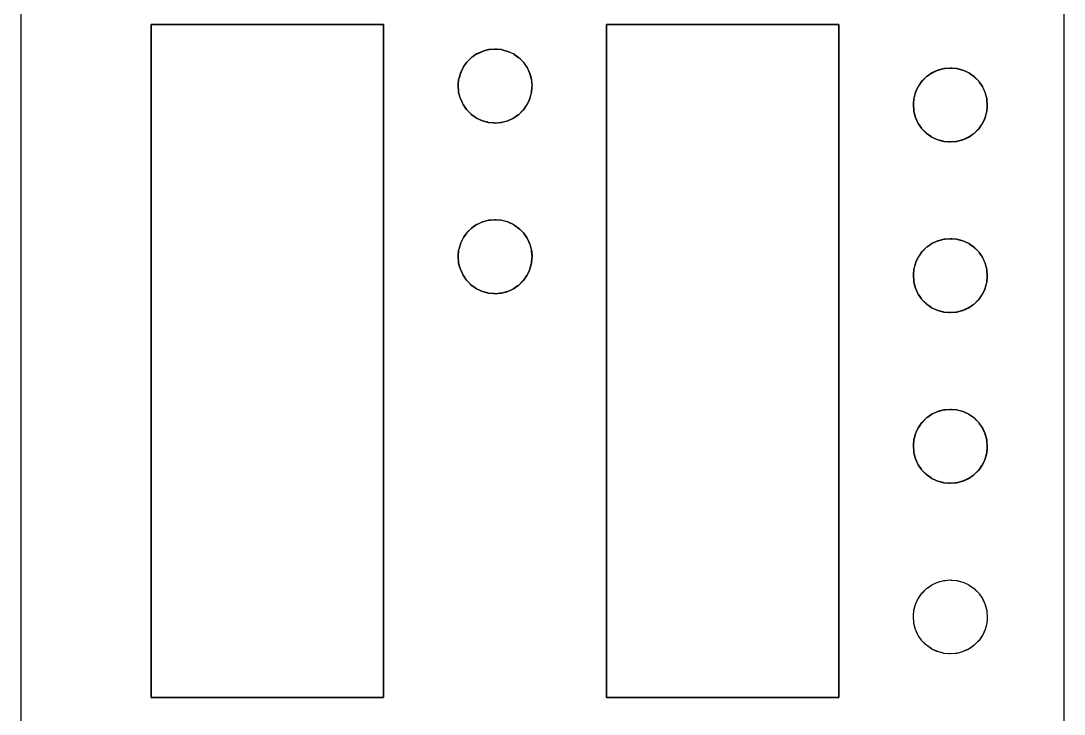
# Model space of a CAD drawing. Extents: x -135 to -25, y 25 to 375.
# Drawn here: x -135 to -25, y 264.7 to 337.9 of the extents above; entities that cross this region are included whole.
import ezdxf

# ---------------------------------------------------------------- set-up
doc = ezdxf.new("R2010")
doc.units = 0
doc.header["$MEASUREMENT"] = 0
doc.layers.add('Sketch33', color=7, linetype='Continuous')

msp = doc.modelspace()

# ---------------------------------------------------------------- linework, layer by layer
at = {"layer": 'Sketch33'}
for p, q in [((-135, 375, 0.5), (-135, 112.5, 0.5)), ((-25, 287.5, 0.5), (-25, 375, 0.5)), ((-112.89, 337.5, 0.5), (-121.25, 337.5, 0.5)), ((-121.25, 337.5, 0.5), (-121.25, 290.72, 0.5)), ((-121.25, 319.75, 0.5), (-121.25, 337.5, 0.5)), ((-121.25, 337.5, 0.5), (-102.88, 337.5, 0.5)), ((-96.75, 337.5, 0.5), (-112.89, 337.5, 0.5)), ((-102.88, 337.5, 0.5), (-96.75, 337.5, 0.5)), ((-96.75, 313.28, 0.5), (-96.75, 337.5, 0.5)), ((-96.75, 337.5, 0.5), (-96.75, 284.25, 0.5)), ((-64.89, 337.5, 0.5), (-73.25, 337.5, 0.5)), ((-73.25, 337.5, 0.5), (-73.25, 290.72, 0.5)), ((-73.25, 319.75, 0.5), (-73.25, 337.5, 0.5)), ((-73.25, 337.5, 0.5), (-54.87, 337.5, 0.5)), ((-48.75, 337.5, 0.5), (-64.89, 337.5, 0.5)), ((-54.87, 337.5, 0.5), (-48.75, 337.5, 0.5)), ((-48.75, 313.28, 0.5), (-48.75, 337.5, 0.5)), ((-48.75, 337.5, 0.5), (-48.75, 284.25, 0.5)), ((-86.8, 334.45, 0.5), (-86.95, 334.38, 0.5)), ((-86.95, 334.38, 0.5), (-86.87, 334.41, 0.5)), ((-86.87, 334.41, 0.5), (-86.33, 334.66, 0.5)), ((-86.33, 334.66, 0.5), (-86.8, 334.45, 0.5)), ((-86.17, 334.71, 0.5), (-86.33, 334.66, 0.5)), ((-86.33, 334.66, 0.5), (-86.25, 334.69, 0.5)), ((-86.25, 334.69, 0.5), (-85.68, 334.84, 0.5)), ((-85.68, 334.84, 0.5), (-86.17, 334.71, 0.5)), ((-85.51, 334.86, 0.5), (-85.68, 334.84, 0.5)), ((-85.68, 334.84, 0.5), (-85.59, 334.85, 0.5)), ((-85.59, 334.85, 0.5), (-85, 334.9, 0.5)), ((-85, 334.9, 0.5), (-85.51, 334.86, 0.5)), ((-85, 334.9, 0.5), (-84.92, 334.89, 0.5)), ((-84.83, 334.89, 0.5), (-85, 334.9, 0.5)), ((-84.92, 334.89, 0.5), (-84.32, 334.84, 0.5)), ((-84.32, 334.84, 0.5), (-84.83, 334.89, 0.5)), ((-84.32, 334.84, 0.5), (-84.24, 334.82, 0.5)), ((-84.16, 334.8, 0.5), (-84.32, 334.84, 0.5)), ((-84.24, 334.82, 0.5), (-83.67, 334.66, 0.5)), ((-83.67, 334.66, 0.5), (-84.16, 334.8, 0.5)), ((-83.67, 334.66, 0.5), (-83.59, 334.63, 0.5)), ((-83.51, 334.59, 0.5), (-83.67, 334.66, 0.5)), ((-83.59, 334.63, 0.5), (-83.05, 334.38, 0.5)), ((-83.05, 334.38, 0.5), (-83.51, 334.59, 0.5)), ((-88.33, 333.02, 0.5), (-87.99, 333.51, 0.5)), ((-87.99, 333.51, 0.5), (-88.28, 333.09, 0.5)), ((-87.87, 333.63, 0.5), (-87.99, 333.51, 0.5)), ((-87.99, 333.51, 0.5), (-87.93, 333.57, 0.5)), ((-87.93, 333.57, 0.5), (-87.51, 333.99, 0.5)), ((-87.51, 333.99, 0.5), (-87.87, 333.63, 0.5)), ((-87.37, 334.09, 0.5), (-87.51, 333.99, 0.5)), ((-87.51, 333.99, 0.5), (-87.44, 334.04, 0.5)), ((-87.44, 334.04, 0.5), (-86.95, 334.38, 0.5)), ((-86.95, 334.38, 0.5), (-87.37, 334.09, 0.5)), ((-83.05, 334.38, 0.5), (-82.98, 334.33, 0.5)), ((-82.91, 334.28, 0.5), (-83.05, 334.38, 0.5)), ((-82.98, 334.33, 0.5), (-82.49, 333.99, 0.5)), ((-82.49, 333.99, 0.5), (-82.91, 334.28, 0.5)), ((-82.49, 333.99, 0.5), (-82.43, 333.93, 0.5)), ((-82.37, 333.87, 0.5), (-82.49, 333.99, 0.5)), ((-82.43, 333.93, 0.5), (-82.01, 333.51, 0.5)), ((-82.01, 333.51, 0.5), (-82.37, 333.87, 0.5)), ((-82.01, 333.51, 0.5), (-81.96, 333.44, 0.5)), ((-81.91, 333.37, 0.5), (-82.01, 333.51, 0.5)), ((-81.96, 333.44, 0.5), (-81.62, 332.95, 0.5)), ((-81.62, 332.95, 0.5), (-81.91, 333.37, 0.5)), ((-88.82, 331.76, 0.5), (-88.66, 332.33, 0.5)), ((-88.66, 332.33, 0.5), (-88.8, 331.84, 0.5)), ((-88.59, 332.49, 0.5), (-88.66, 332.33, 0.5)), ((-88.66, 332.33, 0.5), (-88.63, 332.41, 0.5)), ((-88.63, 332.41, 0.5), (-88.38, 332.95, 0.5)), ((-88.38, 332.95, 0.5), (-88.59, 332.49, 0.5)), ((-88.28, 333.09, 0.5), (-88.38, 332.95, 0.5)), ((-88.38, 332.95, 0.5), (-88.33, 333.02, 0.5)), ((-81.62, 332.95, 0.5), (-81.59, 332.87, 0.5)), ((-81.55, 332.8, 0.5), (-81.62, 332.95, 0.5)), ((-81.59, 332.87, 0.5), (-81.34, 332.33, 0.5)), ((-81.34, 332.33, 0.5), (-81.55, 332.8, 0.5)), ((-81.34, 332.33, 0.5), (-81.31, 332.25, 0.5)), ((-81.29, 332.17, 0.5), (-81.34, 332.33, 0.5)), ((-81.31, 332.25, 0.5), (-81.16, 331.68, 0.5)), ((-39.44, 332.04, 0.5), (-38.95, 332.38, 0.5)), ((-38.95, 332.38, 0.5), (-39.37, 332.09, 0.5)), ((-38.8, 332.45, 0.5), (-38.95, 332.38, 0.5)), ((-38.95, 332.38, 0.5), (-38.87, 332.41, 0.5)), ((-38.87, 332.41, 0.5), (-38.33, 332.66, 0.5)), ((-38.33, 332.66, 0.5), (-38.8, 332.45, 0.5)), ((-38.17, 332.71, 0.5), (-38.33, 332.66, 0.5)), ((-38.33, 332.66, 0.5), (-38.25, 332.69, 0.5)), ((-38.25, 332.69, 0.5), (-37.68, 332.84, 0.5)), ((-37.68, 332.84, 0.5), (-38.17, 332.71, 0.5)), ((-37.51, 332.86, 0.5), (-37.68, 332.84, 0.5)), ((-37.68, 332.84, 0.5), (-37.59, 332.85, 0.5)), ((-37.59, 332.85, 0.5), (-37, 332.9, 0.5)), ((-37, 332.9, 0.5), (-37.51, 332.86, 0.5)), ((-37, 332.9, 0.5), (-36.92, 332.89, 0.5)), ((-36.83, 332.89, 0.5), (-37, 332.9, 0.5)), ((-36.92, 332.89, 0.5), (-36.32, 332.84, 0.5)), ((-36.32, 332.84, 0.5), (-36.83, 332.89, 0.5)), ((-36.32, 332.84, 0.5), (-36.24, 332.82, 0.5)), ((-36.16, 332.8, 0.5), (-36.32, 332.84, 0.5)), ((-36.24, 332.82, 0.5), (-35.67, 332.66, 0.5)), ((-35.67, 332.66, 0.5), (-36.16, 332.8, 0.5)), ((-35.67, 332.66, 0.5), (-35.59, 332.63, 0.5)), ((-35.51, 332.59, 0.5), (-35.67, 332.66, 0.5)), ((-35.59, 332.63, 0.5), (-35.05, 332.38, 0.5)), ((-35.05, 332.38, 0.5), (-35.51, 332.59, 0.5)), ((-35.05, 332.38, 0.5), (-34.98, 332.33, 0.5)), ((-34.91, 332.28, 0.5), (-35.05, 332.38, 0.5)), ((-34.98, 332.33, 0.5), (-34.49, 331.99, 0.5)), ((-34.49, 331.99, 0.5), (-34.91, 332.28, 0.5)), ((-88.89, 331.17, 0.5), (-88.9, 331, 0.5)), ((-88.89, 331.08, 0.5), (-88.84, 331.68, 0.5)), ((-88.84, 331.68, 0.5), (-88.89, 331.17, 0.5)), ((-88.8, 331.84, 0.5), (-88.84, 331.68, 0.5)), ((-88.84, 331.68, 0.5), (-88.82, 331.76, 0.5)), ((-81.16, 331.68, 0.5), (-81.29, 332.17, 0.5)), ((-81.16, 331.68, 0.5), (-81.15, 331.59, 0.5)), ((-81.14, 331.51, 0.5), (-81.16, 331.68, 0.5)), ((-81.15, 331.59, 0.5), (-81.1, 331, 0.5)), ((-81.1, 331, 0.5), (-81.14, 331.51, 0.5)), ((-40.33, 331.02, 0.5), (-39.99, 331.51, 0.5)), ((-39.99, 331.51, 0.5), (-40.28, 331.09, 0.5)), ((-39.87, 331.63, 0.5), (-39.99, 331.51, 0.5)), ((-39.99, 331.51, 0.5), (-39.93, 331.57, 0.5)), ((-39.93, 331.57, 0.5), (-39.51, 331.99, 0.5)), ((-39.51, 331.99, 0.5), (-39.87, 331.63, 0.5)), ((-39.37, 332.09, 0.5), (-39.51, 331.99, 0.5)), ((-39.51, 331.99, 0.5), (-39.44, 332.04, 0.5)), ((-34.49, 331.99, 0.5), (-34.43, 331.93, 0.5)), ((-34.37, 331.87, 0.5), (-34.49, 331.99, 0.5)), ((-34.43, 331.93, 0.5), (-34.01, 331.51, 0.5)), ((-34.01, 331.51, 0.5), (-34.37, 331.87, 0.5)), ((-34.01, 331.51, 0.5), (-33.96, 331.44, 0.5)), ((-33.91, 331.37, 0.5), (-34.01, 331.51, 0.5)), ((-33.96, 331.44, 0.5), (-33.62, 330.95, 0.5)), ((-33.62, 330.95, 0.5), (-33.91, 331.37, 0.5)), ((-88.9, 331, 0.5), (-88.89, 331.08, 0.5)), ((-88.85, 330.41, 0.5), (-88.9, 331, 0.5)), ((-88.9, 331, 0.5), (-88.86, 330.49, 0.5)), ((-88.86, 330.49, 0.5), (-88.84, 330.32, 0.5)), ((-88.84, 330.32, 0.5), (-88.85, 330.41, 0.5)), ((-88.69, 329.75, 0.5), (-88.84, 330.32, 0.5)), ((-88.84, 330.32, 0.5), (-88.71, 329.83, 0.5)), ((-81.18, 330.24, 0.5), (-81.34, 329.67, 0.5)), ((-81.34, 329.67, 0.5), (-81.2, 330.16, 0.5)), ((-81.2, 330.16, 0.5), (-81.16, 330.32, 0.5)), ((-81.16, 330.32, 0.5), (-81.18, 330.24, 0.5)), ((-81.11, 330.92, 0.5), (-81.16, 330.32, 0.5)), ((-81.16, 330.32, 0.5), (-81.11, 330.83, 0.5)), ((-81.1, 331, 0.5), (-81.11, 330.92, 0.5)), ((-81.11, 330.83, 0.5), (-81.1, 331, 0.5)), ((-40.82, 329.76, 0.5), (-40.66, 330.33, 0.5)), ((-40.66, 330.33, 0.5), (-40.8, 329.84, 0.5)), ((-40.59, 330.49, 0.5), (-40.66, 330.33, 0.5)), ((-40.66, 330.33, 0.5), (-40.63, 330.41, 0.5)), ((-40.63, 330.41, 0.5), (-40.38, 330.95, 0.5)), ((-40.38, 330.95, 0.5), (-40.59, 330.49, 0.5)), ((-40.28, 331.09, 0.5), (-40.38, 330.95, 0.5)), ((-40.38, 330.95, 0.5), (-40.33, 331.02, 0.5)), ((-33.62, 330.95, 0.5), (-33.59, 330.87, 0.5)), ((-33.55, 330.8, 0.5), (-33.62, 330.95, 0.5)), ((-33.59, 330.87, 0.5), (-33.34, 330.33, 0.5)), ((-33.34, 330.33, 0.5), (-33.55, 330.8, 0.5)), ((-33.34, 330.33, 0.5), (-33.31, 330.25, 0.5)), ((-33.29, 330.17, 0.5), (-33.34, 330.33, 0.5)), ((-33.31, 330.25, 0.5), (-33.16, 329.68, 0.5)), ((-33.16, 329.68, 0.5), (-33.29, 330.17, 0.5)), ((-88.71, 329.83, 0.5), (-88.66, 329.67, 0.5)), ((-88.66, 329.67, 0.5), (-88.69, 329.75, 0.5)), ((-88.41, 329.13, 0.5), (-88.66, 329.67, 0.5)), ((-88.66, 329.67, 0.5), (-88.45, 329.2, 0.5)), ((-88.45, 329.2, 0.5), (-88.38, 329.05, 0.5)), ((-88.38, 329.05, 0.5), (-88.41, 329.13, 0.5)), ((-88.04, 328.56, 0.5), (-88.38, 329.05, 0.5)), ((-88.38, 329.05, 0.5), (-88.09, 328.63, 0.5)), ((-81.67, 328.98, 0.5), (-82.01, 328.49, 0.5)), ((-82.01, 328.49, 0.5), (-81.72, 328.91, 0.5)), ((-81.72, 328.91, 0.5), (-81.62, 329.05, 0.5)), ((-81.62, 329.05, 0.5), (-81.67, 328.98, 0.5)), ((-81.37, 329.59, 0.5), (-81.62, 329.05, 0.5)), ((-81.62, 329.05, 0.5), (-81.41, 329.51, 0.5)), ((-81.41, 329.51, 0.5), (-81.34, 329.67, 0.5)), ((-81.34, 329.67, 0.5), (-81.37, 329.59, 0.5)), ((-40.89, 329.17, 0.5), (-40.9, 329, 0.5)), ((-40.9, 329, 0.5), (-40.89, 329.08, 0.5)), ((-40.85, 328.41, 0.5), (-40.9, 329, 0.5)), ((-40.9, 329, 0.5), (-40.86, 328.49, 0.5)), ((-40.89, 329.08, 0.5), (-40.84, 329.68, 0.5)), ((-40.84, 329.68, 0.5), (-40.89, 329.17, 0.5)), ((-40.8, 329.84, 0.5), (-40.84, 329.68, 0.5)), ((-40.84, 329.68, 0.5), (-40.82, 329.76, 0.5)), ((-33.16, 329.68, 0.5), (-33.15, 329.59, 0.5)), ((-33.14, 329.51, 0.5), (-33.16, 329.68, 0.5)), ((-33.11, 328.92, 0.5), (-33.16, 328.32, 0.5)), ((-33.15, 329.59, 0.5), (-33.1, 329, 0.5)), ((-33.1, 329, 0.5), (-33.14, 329.51, 0.5)), ((-33.1, 329, 0.5), (-33.11, 328.92, 0.5)), ((-33.11, 328.83, 0.5), (-33.1, 329, 0.5)), ((-88.09, 328.63, 0.5), (-87.99, 328.49, 0.5)), ((-87.99, 328.49, 0.5), (-88.04, 328.56, 0.5)), ((-87.57, 328.07, 0.5), (-87.99, 328.49, 0.5)), ((-87.99, 328.49, 0.5), (-87.63, 328.13, 0.5)), ((-87.63, 328.13, 0.5), (-87.51, 328.01, 0.5)), ((-87.51, 328.01, 0.5), (-87.57, 328.07, 0.5)), ((-87.02, 327.67, 0.5), (-87.51, 328.01, 0.5)), ((-87.51, 328.01, 0.5), (-87.09, 327.72, 0.5)), ((-82.56, 327.96, 0.5), (-83.05, 327.62, 0.5)), ((-83.05, 327.62, 0.5), (-82.63, 327.91, 0.5)), ((-82.63, 327.91, 0.5), (-82.49, 328.01, 0.5)), ((-82.49, 328.01, 0.5), (-82.56, 327.96, 0.5)), ((-82.07, 328.43, 0.5), (-82.49, 328.01, 0.5)), ((-82.49, 328.01, 0.5), (-82.13, 328.37, 0.5)), ((-82.13, 328.37, 0.5), (-82.01, 328.49, 0.5)), ((-82.01, 328.49, 0.5), (-82.07, 328.43, 0.5)), ((-40.86, 328.49, 0.5), (-40.84, 328.32, 0.5)), ((-40.84, 328.32, 0.5), (-40.85, 328.41, 0.5)), ((-40.69, 327.75, 0.5), (-40.84, 328.32, 0.5)), ((-40.84, 328.32, 0.5), (-40.71, 327.83, 0.5)), ((-40.71, 327.83, 0.5), (-40.66, 327.67, 0.5)), ((-33.18, 328.24, 0.5), (-33.34, 327.67, 0.5)), ((-33.34, 327.67, 0.5), (-33.2, 328.16, 0.5)), ((-33.2, 328.16, 0.5), (-33.16, 328.32, 0.5)), ((-33.16, 328.32, 0.5), (-33.18, 328.24, 0.5)), ((-33.16, 328.32, 0.5), (-33.11, 328.83, 0.5)), ((-87.09, 327.72, 0.5), (-86.95, 327.62, 0.5)), ((-86.95, 327.62, 0.5), (-87.02, 327.67, 0.5)), ((-86.41, 327.37, 0.5), (-86.95, 327.62, 0.5)), ((-86.95, 327.62, 0.5), (-86.49, 327.41, 0.5)), ((-86.49, 327.41, 0.5), (-86.33, 327.34, 0.5)), ((-86.33, 327.34, 0.5), (-86.41, 327.37, 0.5)), ((-85.76, 327.18, 0.5), (-86.33, 327.34, 0.5)), ((-86.33, 327.34, 0.5), (-85.84, 327.2, 0.5)), ((-85.84, 327.2, 0.5), (-85.68, 327.16, 0.5)), ((-85.68, 327.16, 0.5), (-85.76, 327.18, 0.5)), ((-85.08, 327.11, 0.5), (-85.68, 327.16, 0.5)), ((-85.68, 327.16, 0.5), (-85.17, 327.11, 0.5)), ((-85.17, 327.11, 0.5), (-85, 327.1, 0.5)), ((-85, 327.1, 0.5), (-85.08, 327.11, 0.5)), ((-84.41, 327.15, 0.5), (-85, 327.1, 0.5)), ((-85, 327.1, 0.5), (-84.49, 327.14, 0.5)), ((-84.49, 327.14, 0.5), (-84.32, 327.16, 0.5)), ((-84.32, 327.16, 0.5), (-84.41, 327.15, 0.5)), ((-83.75, 327.31, 0.5), (-84.32, 327.16, 0.5)), ((-84.32, 327.16, 0.5), (-83.83, 327.29, 0.5)), ((-83.83, 327.29, 0.5), (-83.67, 327.34, 0.5)), ((-83.67, 327.34, 0.5), (-83.75, 327.31, 0.5)), ((-83.13, 327.59, 0.5), (-83.67, 327.34, 0.5)), ((-83.67, 327.34, 0.5), (-83.2, 327.55, 0.5)), ((-83.2, 327.55, 0.5), (-83.05, 327.62, 0.5)), ((-83.05, 327.62, 0.5), (-83.13, 327.59, 0.5)), ((-40.66, 327.67, 0.5), (-40.69, 327.75, 0.5)), ((-40.41, 327.13, 0.5), (-40.66, 327.67, 0.5)), ((-40.66, 327.67, 0.5), (-40.45, 327.2, 0.5)), ((-40.45, 327.2, 0.5), (-40.38, 327.05, 0.5)), ((-40.38, 327.05, 0.5), (-40.41, 327.13, 0.5)), ((-40.04, 326.56, 0.5), (-40.38, 327.05, 0.5)), ((-40.38, 327.05, 0.5), (-40.09, 326.63, 0.5)), ((-33.67, 326.98, 0.5), (-34.01, 326.49, 0.5)), ((-34.01, 326.49, 0.5), (-33.72, 326.91, 0.5)), ((-33.72, 326.91, 0.5), (-33.62, 327.05, 0.5)), ((-33.62, 327.05, 0.5), (-33.67, 326.98, 0.5)), ((-33.37, 327.59, 0.5), (-33.62, 327.05, 0.5)), ((-33.62, 327.05, 0.5), (-33.41, 327.51, 0.5)), ((-33.41, 327.51, 0.5), (-33.34, 327.67, 0.5)), ((-33.34, 327.67, 0.5), (-33.37, 327.59, 0.5)), ((-40.09, 326.63, 0.5), (-39.99, 326.49, 0.5)), ((-39.99, 326.49, 0.5), (-40.04, 326.56, 0.5)), ((-39.57, 326.07, 0.5), (-39.99, 326.49, 0.5)), ((-39.99, 326.49, 0.5), (-39.63, 326.13, 0.5)), ((-39.63, 326.13, 0.5), (-39.51, 326.01, 0.5)), ((-39.51, 326.01, 0.5), (-39.57, 326.07, 0.5)), ((-39.02, 325.67, 0.5), (-39.51, 326.01, 0.5)), ((-39.51, 326.01, 0.5), (-39.09, 325.72, 0.5)), ((-39.09, 325.72, 0.5), (-38.95, 325.62, 0.5)), ((-38.95, 325.62, 0.5), (-39.02, 325.67, 0.5)), ((-38.41, 325.37, 0.5), (-38.95, 325.62, 0.5)), ((-38.95, 325.62, 0.5), (-38.49, 325.41, 0.5)), ((-35.2, 325.55, 0.5), (-35.05, 325.62, 0.5)), ((-35.05, 325.62, 0.5), (-35.13, 325.59, 0.5)), ((-34.56, 325.96, 0.5), (-35.05, 325.62, 0.5)), ((-35.05, 325.62, 0.5), (-34.63, 325.91, 0.5)), ((-34.63, 325.91, 0.5), (-34.49, 326.01, 0.5)), ((-34.49, 326.01, 0.5), (-34.56, 325.96, 0.5)), ((-34.07, 326.43, 0.5), (-34.49, 326.01, 0.5)), ((-34.49, 326.01, 0.5), (-34.13, 326.37, 0.5)), ((-34.13, 326.37, 0.5), (-34.01, 326.49, 0.5)), ((-34.01, 326.49, 0.5), (-34.07, 326.43, 0.5)), ((-38.49, 325.41, 0.5), (-38.33, 325.34, 0.5)), ((-38.33, 325.34, 0.5), (-38.41, 325.37, 0.5)), ((-37.76, 325.18, 0.5), (-38.33, 325.34, 0.5)), ((-38.33, 325.34, 0.5), (-37.84, 325.2, 0.5)), ((-37.84, 325.2, 0.5), (-37.68, 325.16, 0.5)), ((-37.68, 325.16, 0.5), (-37.76, 325.18, 0.5)), ((-37.08, 325.11, 0.5), (-37.68, 325.16, 0.5)), ((-37.68, 325.16, 0.5), (-37.17, 325.11, 0.5)), ((-37.17, 325.11, 0.5), (-37, 325.1, 0.5)), ((-37, 325.1, 0.5), (-37.08, 325.11, 0.5)), ((-36.41, 325.15, 0.5), (-37, 325.1, 0.5)), ((-37, 325.1, 0.5), (-36.49, 325.14, 0.5)), ((-36.49, 325.14, 0.5), (-36.32, 325.16, 0.5)), ((-36.32, 325.16, 0.5), (-36.41, 325.15, 0.5)), ((-35.75, 325.31, 0.5), (-36.32, 325.16, 0.5)), ((-36.32, 325.16, 0.5), (-35.83, 325.29, 0.5)), ((-35.83, 325.29, 0.5), (-35.67, 325.34, 0.5)), ((-35.67, 325.34, 0.5), (-35.75, 325.31, 0.5)), ((-35.13, 325.59, 0.5), (-35.67, 325.34, 0.5)), ((-35.67, 325.34, 0.5), (-35.2, 325.55, 0.5)), ((-121.25, 266.5, 0.5), (-121.25, 319.75, 0.5)), ((-73.25, 266.5, 0.5), (-73.25, 319.75, 0.5)), ((-85.68, 316.84, 0.5), (-86.25, 316.69, 0.5)), ((-86.17, 316.71, 0.5), (-85.68, 316.84, 0.5)), ((-85.68, 316.84, 0.5), (-85.51, 316.86, 0.5)), ((-85.59, 316.85, 0.5), (-85.68, 316.84, 0.5)), ((-85, 316.9, 0.5), (-85.59, 316.85, 0.5)), ((-85.51, 316.86, 0.5), (-85, 316.9, 0.5)), ((-84.92, 316.89, 0.5), (-85, 316.9, 0.5)), ((-85, 316.9, 0.5), (-84.83, 316.89, 0.5)), ((-84.32, 316.84, 0.5), (-84.92, 316.89, 0.5)), ((-84.83, 316.89, 0.5), (-84.32, 316.84, 0.5)), ((-84.24, 316.82, 0.5), (-84.32, 316.84, 0.5)), ((-84.32, 316.84, 0.5), (-84.16, 316.8, 0.5)), ((-83.67, 316.66, 0.5), (-84.24, 316.82, 0.5)), ((-87.51, 315.99, 0.5), (-87.93, 315.57, 0.5)), ((-87.87, 315.63, 0.5), (-87.51, 315.99, 0.5)), ((-87.51, 315.99, 0.5), (-87.37, 316.09, 0.5)), ((-87.44, 316.04, 0.5), (-87.51, 315.99, 0.5)), ((-86.95, 316.38, 0.5), (-87.44, 316.04, 0.5)), ((-87.37, 316.09, 0.5), (-86.95, 316.38, 0.5)), ((-86.95, 316.38, 0.5), (-86.8, 316.45, 0.5)), ((-86.87, 316.41, 0.5), (-86.95, 316.38, 0.5)), ((-86.33, 316.66, 0.5), (-86.87, 316.41, 0.5)), ((-86.8, 316.45, 0.5), (-86.33, 316.66, 0.5)), ((-86.33, 316.66, 0.5), (-86.17, 316.71, 0.5)), ((-86.25, 316.69, 0.5), (-86.33, 316.66, 0.5)), ((-84.16, 316.8, 0.5), (-83.67, 316.66, 0.5)), ((-83.59, 316.63, 0.5), (-83.67, 316.66, 0.5)), ((-83.67, 316.66, 0.5), (-83.51, 316.59, 0.5)), ((-83.05, 316.38, 0.5), (-83.59, 316.63, 0.5)), ((-83.51, 316.59, 0.5), (-83.05, 316.38, 0.5)), ((-82.98, 316.33, 0.5), (-83.05, 316.38, 0.5)), ((-83.05, 316.38, 0.5), (-82.91, 316.28, 0.5)), ((-82.49, 315.99, 0.5), (-82.98, 316.33, 0.5)), ((-82.91, 316.28, 0.5), (-82.49, 315.99, 0.5)), ((-82.43, 315.93, 0.5), (-82.49, 315.99, 0.5)), ((-82.49, 315.99, 0.5), (-82.37, 315.87, 0.5)), ((-82.01, 315.51, 0.5), (-82.43, 315.93, 0.5)), ((-82.37, 315.87, 0.5), (-82.01, 315.51, 0.5)), ((-88.38, 314.95, 0.5), (-88.63, 314.41, 0.5)), ((-88.59, 314.49, 0.5), (-88.38, 314.95, 0.5)), ((-88.38, 314.95, 0.5), (-88.28, 315.09, 0.5)), ((-88.33, 315.02, 0.5), (-88.38, 314.95, 0.5)), ((-87.99, 315.51, 0.5), (-88.33, 315.02, 0.5)), ((-88.28, 315.09, 0.5), (-87.99, 315.51, 0.5)), ((-87.99, 315.51, 0.5), (-87.87, 315.63, 0.5)), ((-87.93, 315.57, 0.5), (-87.99, 315.51, 0.5)), ((-81.96, 315.44, 0.5), (-82.01, 315.51, 0.5)), ((-82.01, 315.51, 0.5), (-81.91, 315.37, 0.5)), ((-81.62, 314.95, 0.5), (-81.96, 315.44, 0.5)), ((-81.91, 315.37, 0.5), (-81.62, 314.95, 0.5)), ((-81.59, 314.87, 0.5), (-81.62, 314.95, 0.5)), ((-81.62, 314.95, 0.5), (-81.55, 314.8, 0.5)), ((-81.34, 314.33, 0.5), (-81.59, 314.87, 0.5)), ((-81.55, 314.8, 0.5), (-81.34, 314.33, 0.5)), ((-38.87, 314.41, 0.5), (-38.33, 314.66, 0.5)), ((-38.33, 314.66, 0.5), (-38.8, 314.45, 0.5)), ((-38.17, 314.71, 0.5), (-38.33, 314.66, 0.5)), ((-38.33, 314.66, 0.5), (-38.25, 314.69, 0.5)), ((-38.25, 314.69, 0.5), (-37.68, 314.84, 0.5)), ((-37.68, 314.84, 0.5), (-38.17, 314.71, 0.5)), ((-37.51, 314.86, 0.5), (-37.68, 314.84, 0.5)), ((-37.68, 314.84, 0.5), (-37.59, 314.85, 0.5)), ((-37.59, 314.85, 0.5), (-37, 314.9, 0.5)), ((-37, 314.9, 0.5), (-37.51, 314.86, 0.5)), ((-37, 314.9, 0.5), (-36.92, 314.89, 0.5)), ((-36.83, 314.89, 0.5), (-37, 314.9, 0.5)), ((-36.92, 314.89, 0.5), (-36.32, 314.84, 0.5)), ((-36.32, 314.84, 0.5), (-36.83, 314.89, 0.5)), ((-36.32, 314.84, 0.5), (-36.24, 314.82, 0.5)), ((-36.16, 314.8, 0.5), (-36.32, 314.84, 0.5)), ((-36.24, 314.82, 0.5), (-35.67, 314.66, 0.5)), ((-35.67, 314.66, 0.5), (-36.16, 314.8, 0.5)), ((-35.67, 314.66, 0.5), (-35.59, 314.63, 0.5)), ((-35.51, 314.59, 0.5), (-35.67, 314.66, 0.5)), ((-35.59, 314.63, 0.5), (-35.05, 314.38, 0.5)), ((-88.89, 313.17, 0.5), (-88.84, 313.68, 0.5)), ((-88.84, 313.68, 0.5), (-88.89, 313.08, 0.5)), ((-88.84, 313.68, 0.5), (-88.8, 313.84, 0.5)), ((-88.82, 313.76, 0.5), (-88.84, 313.68, 0.5)), ((-88.66, 314.33, 0.5), (-88.82, 313.76, 0.5)), ((-88.8, 313.84, 0.5), (-88.66, 314.33, 0.5)), ((-88.66, 314.33, 0.5), (-88.59, 314.49, 0.5)), ((-88.63, 314.41, 0.5), (-88.66, 314.33, 0.5)), ((-81.31, 314.25, 0.5), (-81.34, 314.33, 0.5)), ((-81.34, 314.33, 0.5), (-81.29, 314.17, 0.5)), ((-81.16, 313.68, 0.5), (-81.31, 314.25, 0.5)), ((-81.29, 314.17, 0.5), (-81.16, 313.68, 0.5)), ((-81.15, 313.59, 0.5), (-81.16, 313.68, 0.5)), ((-81.16, 313.68, 0.5), (-81.14, 313.51, 0.5)), ((-81.1, 313, 0.5), (-81.15, 313.59, 0.5)), ((-81.14, 313.51, 0.5), (-81.1, 313, 0.5)), ((-40.33, 313.02, 0.5), (-39.99, 313.51, 0.5)), ((-39.99, 313.51, 0.5), (-40.28, 313.09, 0.5)), ((-39.87, 313.63, 0.5), (-39.99, 313.51, 0.5)), ((-39.99, 313.51, 0.5), (-39.93, 313.57, 0.5)), ((-39.93, 313.57, 0.5), (-39.51, 313.99, 0.5)), ((-39.51, 313.99, 0.5), (-39.87, 313.63, 0.5)), ((-39.37, 314.09, 0.5), (-39.51, 313.99, 0.5)), ((-39.51, 313.99, 0.5), (-39.44, 314.04, 0.5)), ((-39.44, 314.04, 0.5), (-38.95, 314.38, 0.5)), ((-38.95, 314.38, 0.5), (-39.37, 314.09, 0.5)), ((-38.8, 314.45, 0.5), (-38.95, 314.38, 0.5)), ((-38.95, 314.38, 0.5), (-38.87, 314.41, 0.5)), ((-35.05, 314.38, 0.5), (-35.51, 314.59, 0.5)), ((-35.05, 314.38, 0.5), (-34.98, 314.33, 0.5)), ((-34.91, 314.28, 0.5), (-35.05, 314.38, 0.5)), ((-34.98, 314.33, 0.5), (-34.49, 313.99, 0.5)), ((-34.49, 313.99, 0.5), (-34.91, 314.28, 0.5)), ((-34.49, 313.99, 0.5), (-34.43, 313.93, 0.5)), ((-34.37, 313.87, 0.5), (-34.49, 313.99, 0.5)), ((-34.43, 313.93, 0.5), (-34.01, 313.51, 0.5)), ((-34.01, 313.51, 0.5), (-34.37, 313.87, 0.5)), ((-34.01, 313.51, 0.5), (-33.96, 313.44, 0.5)), ((-33.91, 313.37, 0.5), (-34.01, 313.51, 0.5)), ((-96.75, 266.5, 0.5), (-96.75, 313.28, 0.5)), ((-88.9, 313, 0.5), (-88.89, 313.17, 0.5)), ((-88.89, 313.08, 0.5), (-88.9, 313, 0.5)), ((-88.86, 312.49, 0.5), (-88.9, 313, 0.5)), ((-88.9, 313, 0.5), (-88.85, 312.41, 0.5)), ((-88.84, 312.32, 0.5), (-88.86, 312.49, 0.5)), ((-88.85, 312.41, 0.5), (-88.84, 312.32, 0.5)), ((-81.16, 312.32, 0.5), (-81.11, 312.92, 0.5)), ((-81.11, 312.83, 0.5), (-81.16, 312.32, 0.5)), ((-81.11, 312.92, 0.5), (-81.1, 313, 0.5)), ((-81.1, 313, 0.5), (-81.11, 312.83, 0.5)), ((-48.75, 266.5, 0.5), (-48.75, 313.28, 0.5)), ((-40.59, 312.49, 0.5), (-40.66, 312.33, 0.5)), ((-40.66, 312.33, 0.5), (-40.63, 312.41, 0.5)), ((-40.63, 312.41, 0.5), (-40.38, 312.95, 0.5)), ((-40.38, 312.95, 0.5), (-40.59, 312.49, 0.5)), ((-40.28, 313.09, 0.5), (-40.38, 312.95, 0.5)), ((-40.38, 312.95, 0.5), (-40.33, 313.02, 0.5)), ((-33.96, 313.44, 0.5), (-33.62, 312.95, 0.5)), ((-33.62, 312.95, 0.5), (-33.91, 313.37, 0.5)), ((-33.62, 312.95, 0.5), (-33.59, 312.87, 0.5)), ((-33.55, 312.8, 0.5), (-33.62, 312.95, 0.5)), ((-33.59, 312.87, 0.5), (-33.34, 312.33, 0.5)), ((-33.34, 312.33, 0.5), (-33.55, 312.8, 0.5)), ((-88.71, 311.83, 0.5), (-88.84, 312.32, 0.5)), ((-88.84, 312.32, 0.5), (-88.69, 311.75, 0.5)), ((-88.66, 311.67, 0.5), (-88.71, 311.83, 0.5)), ((-88.69, 311.75, 0.5), (-88.66, 311.67, 0.5)), ((-88.45, 311.2, 0.5), (-88.66, 311.67, 0.5)), ((-88.66, 311.67, 0.5), (-88.41, 311.13, 0.5)), ((-81.62, 311.05, 0.5), (-81.37, 311.59, 0.5)), ((-81.41, 311.51, 0.5), (-81.62, 311.05, 0.5)), ((-81.34, 311.67, 0.5), (-81.41, 311.51, 0.5)), ((-81.37, 311.59, 0.5), (-81.34, 311.67, 0.5)), ((-81.34, 311.67, 0.5), (-81.18, 312.24, 0.5)), ((-81.2, 312.16, 0.5), (-81.34, 311.67, 0.5)), ((-81.16, 312.32, 0.5), (-81.2, 312.16, 0.5)), ((-81.18, 312.24, 0.5), (-81.16, 312.32, 0.5)), ((-40.89, 311.08, 0.5), (-40.84, 311.68, 0.5)), ((-40.84, 311.68, 0.5), (-40.89, 311.17, 0.5)), ((-40.8, 311.84, 0.5), (-40.84, 311.68, 0.5)), ((-40.84, 311.68, 0.5), (-40.82, 311.76, 0.5)), ((-40.82, 311.76, 0.5), (-40.66, 312.33, 0.5)), ((-40.66, 312.33, 0.5), (-40.8, 311.84, 0.5)), ((-33.34, 312.33, 0.5), (-33.31, 312.25, 0.5)), ((-33.29, 312.17, 0.5), (-33.34, 312.33, 0.5)), ((-33.31, 312.25, 0.5), (-33.16, 311.68, 0.5)), ((-33.16, 311.68, 0.5), (-33.29, 312.17, 0.5)), ((-33.16, 311.68, 0.5), (-33.15, 311.59, 0.5)), ((-33.14, 311.51, 0.5), (-33.16, 311.68, 0.5)), ((-33.15, 311.59, 0.5), (-33.1, 311, 0.5)), ((-33.1, 311, 0.5), (-33.14, 311.51, 0.5)), ((-88.38, 311.05, 0.5), (-88.45, 311.2, 0.5)), ((-88.41, 311.13, 0.5), (-88.38, 311.05, 0.5)), ((-88.09, 310.63, 0.5), (-88.38, 311.05, 0.5)), ((-88.38, 311.05, 0.5), (-88.04, 310.56, 0.5)), ((-87.99, 310.49, 0.5), (-88.09, 310.63, 0.5)), ((-88.04, 310.56, 0.5), (-87.99, 310.49, 0.5)), ((-87.63, 310.13, 0.5), (-87.99, 310.49, 0.5)), ((-87.99, 310.49, 0.5), (-87.57, 310.07, 0.5)), ((-82.49, 310.01, 0.5), (-82.07, 310.43, 0.5)), ((-82.13, 310.37, 0.5), (-82.49, 310.01, 0.5)), ((-82.01, 310.49, 0.5), (-82.13, 310.37, 0.5)), ((-82.07, 310.43, 0.5), (-82.01, 310.49, 0.5)), ((-82.01, 310.49, 0.5), (-81.67, 310.98, 0.5)), ((-81.72, 310.91, 0.5), (-82.01, 310.49, 0.5)), ((-81.62, 311.05, 0.5), (-81.72, 310.91, 0.5)), ((-81.67, 310.98, 0.5), (-81.62, 311.05, 0.5)), ((-40.89, 311.17, 0.5), (-40.9, 311, 0.5)), ((-40.9, 311, 0.5), (-40.89, 311.08, 0.5)), ((-40.85, 310.41, 0.5), (-40.9, 311, 0.5)), ((-40.9, 311, 0.5), (-40.86, 310.49, 0.5)), ((-40.86, 310.49, 0.5), (-40.84, 310.32, 0.5)), ((-40.84, 310.32, 0.5), (-40.85, 310.41, 0.5)), ((-40.69, 309.75, 0.5), (-40.84, 310.32, 0.5)), ((-40.84, 310.32, 0.5), (-40.71, 309.83, 0.5)), ((-33.18, 310.24, 0.5), (-33.34, 309.67, 0.5)), ((-33.2, 310.16, 0.5), (-33.16, 310.32, 0.5)), ((-33.16, 310.32, 0.5), (-33.18, 310.24, 0.5)), ((-33.11, 310.92, 0.5), (-33.16, 310.32, 0.5)), ((-33.16, 310.32, 0.5), (-33.11, 310.83, 0.5)), ((-33.1, 311, 0.5), (-33.11, 310.92, 0.5)), ((-33.11, 310.83, 0.5), (-33.1, 311, 0.5)), ((-87.51, 310.01, 0.5), (-87.63, 310.13, 0.5)), ((-87.57, 310.07, 0.5), (-87.51, 310.01, 0.5)), ((-87.02, 309.67, 0.5), (-87.51, 310.01, 0.5)), ((-87.51, 310.01, 0.5), (-87.09, 309.72, 0.5)), ((-87.09, 309.72, 0.5), (-86.95, 309.62, 0.5)), ((-86.95, 309.62, 0.5), (-87.02, 309.67, 0.5)), ((-86.41, 309.37, 0.5), (-86.95, 309.62, 0.5)), ((-86.95, 309.62, 0.5), (-86.49, 309.41, 0.5)), ((-86.49, 309.41, 0.5), (-86.33, 309.34, 0.5)), ((-86.33, 309.34, 0.5), (-86.41, 309.37, 0.5)), ((-85.76, 309.18, 0.5), (-86.33, 309.34, 0.5)), ((-86.33, 309.34, 0.5), (-85.84, 309.2, 0.5)), ((-85.84, 309.2, 0.5), (-85.68, 309.16, 0.5)), ((-85.68, 309.16, 0.5), (-85.76, 309.18, 0.5)), ((-85.08, 309.11, 0.5), (-85.68, 309.16, 0.5)), ((-85.68, 309.16, 0.5), (-85.17, 309.11, 0.5)), ((-85.17, 309.11, 0.5), (-85, 309.1, 0.5)), ((-85, 309.1, 0.5), (-85.08, 309.11, 0.5)), ((-85, 309.1, 0.5), (-84.41, 309.15, 0.5)), ((-84.49, 309.14, 0.5), (-85, 309.1, 0.5)), ((-84.32, 309.16, 0.5), (-84.49, 309.14, 0.5)), ((-84.41, 309.15, 0.5), (-84.32, 309.16, 0.5)), ((-84.32, 309.16, 0.5), (-83.75, 309.31, 0.5)), ((-83.83, 309.29, 0.5), (-84.32, 309.16, 0.5)), ((-83.67, 309.34, 0.5), (-83.83, 309.29, 0.5)), ((-83.75, 309.31, 0.5), (-83.67, 309.34, 0.5)), ((-83.67, 309.34, 0.5), (-83.13, 309.59, 0.5)), ((-83.2, 309.55, 0.5), (-83.67, 309.34, 0.5)), ((-83.05, 309.62, 0.5), (-83.2, 309.55, 0.5)), ((-83.13, 309.59, 0.5), (-83.05, 309.62, 0.5)), ((-83.05, 309.62, 0.5), (-82.56, 309.96, 0.5)), ((-82.63, 309.91, 0.5), (-83.05, 309.62, 0.5)), ((-82.49, 310.01, 0.5), (-82.63, 309.91, 0.5)), ((-82.56, 309.96, 0.5), (-82.49, 310.01, 0.5)), ((-40.71, 309.83, 0.5), (-40.66, 309.67, 0.5)), ((-40.66, 309.67, 0.5), (-40.69, 309.75, 0.5)), ((-40.41, 309.13, 0.5), (-40.66, 309.67, 0.5)), ((-40.66, 309.67, 0.5), (-40.45, 309.2, 0.5)), ((-40.45, 309.2, 0.5), (-40.38, 309.05, 0.5)), ((-40.38, 309.05, 0.5), (-40.41, 309.13, 0.5)), ((-33.37, 309.59, 0.5), (-33.62, 309.05, 0.5)), ((-33.62, 309.05, 0.5), (-33.41, 309.51, 0.5)), ((-33.41, 309.51, 0.5), (-33.34, 309.67, 0.5)), ((-33.34, 309.67, 0.5), (-33.37, 309.59, 0.5)), ((-33.34, 309.67, 0.5), (-33.2, 310.16, 0.5)), ((-40.04, 308.56, 0.5), (-40.38, 309.05, 0.5)), ((-40.38, 309.05, 0.5), (-40.09, 308.63, 0.5)), ((-40.09, 308.63, 0.5), (-39.99, 308.49, 0.5)), ((-39.99, 308.49, 0.5), (-40.04, 308.56, 0.5)), ((-39.57, 308.07, 0.5), (-39.99, 308.49, 0.5)), ((-39.99, 308.49, 0.5), (-39.63, 308.13, 0.5)), ((-39.63, 308.13, 0.5), (-39.51, 308.01, 0.5)), ((-39.51, 308.01, 0.5), (-39.57, 308.07, 0.5)), ((-39.02, 307.67, 0.5), (-39.51, 308.01, 0.5)), ((-39.51, 308.01, 0.5), (-39.09, 307.72, 0.5)), ((-34.63, 307.91, 0.5), (-34.49, 308.01, 0.5)), ((-34.49, 308.01, 0.5), (-34.56, 307.96, 0.5)), ((-34.07, 308.43, 0.5), (-34.49, 308.01, 0.5)), ((-34.49, 308.01, 0.5), (-34.13, 308.37, 0.5)), ((-34.13, 308.37, 0.5), (-34.01, 308.49, 0.5)), ((-34.01, 308.49, 0.5), (-34.07, 308.43, 0.5)), ((-33.67, 308.98, 0.5), (-34.01, 308.49, 0.5)), ((-34.01, 308.49, 0.5), (-33.72, 308.91, 0.5)), ((-33.72, 308.91, 0.5), (-33.62, 309.05, 0.5)), ((-33.62, 309.05, 0.5), (-33.67, 308.98, 0.5)), ((-39.09, 307.72, 0.5), (-38.95, 307.62, 0.5)), ((-38.95, 307.62, 0.5), (-39.02, 307.67, 0.5)), ((-38.41, 307.37, 0.5), (-38.95, 307.62, 0.5)), ((-38.95, 307.62, 0.5), (-38.49, 307.41, 0.5)), ((-38.49, 307.41, 0.5), (-38.33, 307.34, 0.5)), ((-38.33, 307.34, 0.5), (-38.41, 307.37, 0.5)), ((-37.76, 307.18, 0.5), (-38.33, 307.34, 0.5)), ((-38.33, 307.34, 0.5), (-37.84, 307.2, 0.5)), ((-37.84, 307.2, 0.5), (-37.68, 307.16, 0.5)), ((-37.68, 307.16, 0.5), (-37.76, 307.18, 0.5)), ((-37.08, 307.11, 0.5), (-37.68, 307.16, 0.5)), ((-37.68, 307.16, 0.5), (-37.17, 307.11, 0.5)), ((-37.17, 307.11, 0.5), (-37, 307.1, 0.5)), ((-37, 307.1, 0.5), (-37.08, 307.11, 0.5)), ((-36.41, 307.15, 0.5), (-37, 307.1, 0.5)), ((-37, 307.1, 0.5), (-36.49, 307.14, 0.5)), ((-36.49, 307.14, 0.5), (-36.32, 307.16, 0.5)), ((-36.32, 307.16, 0.5), (-36.41, 307.15, 0.5)), ((-35.75, 307.31, 0.5), (-36.32, 307.16, 0.5)), ((-36.32, 307.16, 0.5), (-35.83, 307.29, 0.5)), ((-35.83, 307.29, 0.5), (-35.67, 307.34, 0.5)), ((-35.67, 307.34, 0.5), (-35.75, 307.31, 0.5)), ((-35.13, 307.59, 0.5), (-35.67, 307.34, 0.5)), ((-35.67, 307.34, 0.5), (-35.2, 307.55, 0.5)), ((-35.2, 307.55, 0.5), (-35.05, 307.62, 0.5)), ((-35.05, 307.62, 0.5), (-35.13, 307.59, 0.5)), ((-34.56, 307.96, 0.5), (-35.05, 307.62, 0.5)), ((-35.05, 307.62, 0.5), (-34.63, 307.91, 0.5)), ((-39.51, 295.99, 0.5), (-39.93, 295.57, 0.5)), ((-39.87, 295.63, 0.5), (-39.51, 295.99, 0.5)), ((-39.51, 295.99, 0.5), (-39.37, 296.09, 0.5)), ((-39.44, 296.04, 0.5), (-39.51, 295.99, 0.5)), ((-38.95, 296.38, 0.5), (-39.44, 296.04, 0.5)), ((-39.37, 296.09, 0.5), (-38.95, 296.38, 0.5)), ((-38.95, 296.38, 0.5), (-38.8, 296.45, 0.5)), ((-38.87, 296.41, 0.5), (-38.95, 296.38, 0.5)), ((-38.33, 296.66, 0.5), (-38.87, 296.41, 0.5)), ((-38.8, 296.45, 0.5), (-38.33, 296.66, 0.5)), ((-38.33, 296.66, 0.5), (-38.17, 296.71, 0.5)), ((-38.25, 296.69, 0.5), (-38.33, 296.66, 0.5)), ((-37.68, 296.84, 0.5), (-38.25, 296.69, 0.5)), ((-38.17, 296.71, 0.5), (-37.68, 296.84, 0.5)), ((-37.68, 296.84, 0.5), (-37.51, 296.86, 0.5)), ((-37.59, 296.85, 0.5), (-37.68, 296.84, 0.5)), ((-37, 296.9, 0.5), (-37.59, 296.85, 0.5)), ((-37.51, 296.86, 0.5), (-37, 296.9, 0.5)), ((-37, 296.9, 0.5), (-36.83, 296.89, 0.5)), ((-36.92, 296.89, 0.5), (-37, 296.9, 0.5)), ((-36.32, 296.84, 0.5), (-36.92, 296.89, 0.5)), ((-36.83, 296.89, 0.5), (-36.32, 296.84, 0.5)), ((-36.32, 296.84, 0.5), (-36.16, 296.8, 0.5)), ((-36.24, 296.82, 0.5), (-36.32, 296.84, 0.5)), ((-35.67, 296.66, 0.5), (-36.24, 296.82, 0.5)), ((-36.16, 296.8, 0.5), (-35.67, 296.66, 0.5)), ((-35.67, 296.66, 0.5), (-35.51, 296.59, 0.5)), ((-35.59, 296.63, 0.5), (-35.67, 296.66, 0.5)), ((-35.05, 296.38, 0.5), (-35.59, 296.63, 0.5)), ((-35.51, 296.59, 0.5), (-35.05, 296.38, 0.5)), ((-35.05, 296.38, 0.5), (-34.91, 296.28, 0.5)), ((-34.98, 296.33, 0.5), (-35.05, 296.38, 0.5)), ((-34.49, 295.99, 0.5), (-34.98, 296.33, 0.5)), ((-34.91, 296.28, 0.5), (-34.49, 295.99, 0.5)), ((-34.49, 295.99, 0.5), (-34.37, 295.87, 0.5)), ((-34.43, 295.93, 0.5), (-34.49, 295.99, 0.5)), ((-34.01, 295.51, 0.5), (-34.43, 295.93, 0.5)), ((-40.38, 294.95, 0.5), (-40.63, 294.41, 0.5)), ((-40.59, 294.49, 0.5), (-40.38, 294.95, 0.5)), ((-40.38, 294.95, 0.5), (-40.28, 295.09, 0.5)), ((-40.33, 295.02, 0.5), (-40.38, 294.95, 0.5)), ((-39.99, 295.51, 0.5), (-40.33, 295.02, 0.5)), ((-40.28, 295.09, 0.5), (-39.99, 295.51, 0.5)), ((-39.99, 295.51, 0.5), (-39.87, 295.63, 0.5)), ((-39.93, 295.57, 0.5), (-39.99, 295.51, 0.5)), ((-34.37, 295.87, 0.5), (-34.01, 295.51, 0.5)), ((-34.01, 295.51, 0.5), (-33.91, 295.37, 0.5)), ((-33.96, 295.44, 0.5), (-34.01, 295.51, 0.5)), ((-33.62, 294.95, 0.5), (-33.96, 295.44, 0.5)), ((-33.91, 295.37, 0.5), (-33.62, 294.95, 0.5)), ((-33.62, 294.95, 0.5), (-33.55, 294.8, 0.5)), ((-33.59, 294.87, 0.5), (-33.62, 294.95, 0.5)), ((-33.34, 294.33, 0.5), (-33.59, 294.87, 0.5)), ((-40.84, 293.68, 0.5), (-40.8, 293.84, 0.5)), ((-40.82, 293.76, 0.5), (-40.84, 293.68, 0.5)), ((-40.66, 294.33, 0.5), (-40.82, 293.76, 0.5)), ((-40.8, 293.84, 0.5), (-40.66, 294.33, 0.5)), ((-40.66, 294.33, 0.5), (-40.59, 294.49, 0.5)), ((-40.63, 294.41, 0.5), (-40.66, 294.33, 0.5)), ((-33.55, 294.8, 0.5), (-33.34, 294.33, 0.5)), ((-33.34, 294.33, 0.5), (-33.29, 294.17, 0.5)), ((-33.31, 294.25, 0.5), (-33.34, 294.33, 0.5)), ((-33.16, 293.68, 0.5), (-33.31, 294.25, 0.5)), ((-33.29, 294.17, 0.5), (-33.16, 293.68, 0.5)), ((-40.9, 293, 0.5), (-40.89, 293.17, 0.5)), ((-40.89, 293.08, 0.5), (-40.9, 293, 0.5)), ((-40.9, 293, 0.5), (-40.85, 292.41, 0.5)), ((-40.86, 292.49, 0.5), (-40.9, 293, 0.5)), ((-40.84, 293.68, 0.5), (-40.89, 293.08, 0.5)), ((-40.89, 293.17, 0.5), (-40.84, 293.68, 0.5)), ((-33.16, 293.68, 0.5), (-33.14, 293.51, 0.5)), ((-33.15, 293.59, 0.5), (-33.16, 293.68, 0.5)), ((-33.16, 292.32, 0.5), (-33.11, 292.92, 0.5)), ((-33.11, 292.83, 0.5), (-33.16, 292.32, 0.5)), ((-33.1, 293, 0.5), (-33.15, 293.59, 0.5)), ((-33.14, 293.51, 0.5), (-33.1, 293, 0.5)), ((-33.1, 293, 0.5), (-33.11, 292.83, 0.5)), ((-33.11, 292.92, 0.5), (-33.1, 293, 0.5)), ((-40.84, 292.32, 0.5), (-40.86, 292.49, 0.5)), ((-40.85, 292.41, 0.5), (-40.84, 292.32, 0.5)), ((-40.69, 291.75, 0.5), (-40.84, 292.32, 0.5)), ((-40.84, 292.32, 0.5), (-40.71, 291.83, 0.5)), ((-40.71, 291.83, 0.5), (-40.66, 291.67, 0.5)), ((-40.66, 291.67, 0.5), (-40.69, 291.75, 0.5)), ((-40.41, 291.13, 0.5), (-40.66, 291.67, 0.5)), ((-40.66, 291.67, 0.5), (-40.45, 291.2, 0.5)), ((-33.62, 291.05, 0.5), (-33.37, 291.59, 0.5)), ((-33.41, 291.51, 0.5), (-33.62, 291.05, 0.5)), ((-33.34, 291.67, 0.5), (-33.41, 291.51, 0.5)), ((-33.37, 291.59, 0.5), (-33.34, 291.67, 0.5)), ((-33.34, 291.67, 0.5), (-33.18, 292.24, 0.5)), ((-33.2, 292.16, 0.5), (-33.34, 291.67, 0.5)), ((-33.16, 292.32, 0.5), (-33.2, 292.16, 0.5)), ((-33.18, 292.24, 0.5), (-33.16, 292.32, 0.5)), ((-121.25, 290.72, 0.5), (-121.25, 266.5, 0.5)), ((-73.25, 290.72, 0.5), (-73.25, 266.5, 0.5)), ((-40.45, 291.2, 0.5), (-40.38, 291.05, 0.5)), ((-40.38, 291.05, 0.5), (-40.41, 291.13, 0.5)), ((-40.04, 290.56, 0.5), (-40.38, 291.05, 0.5)), ((-40.38, 291.05, 0.5), (-40.09, 290.63, 0.5)), ((-40.09, 290.63, 0.5), (-39.99, 290.49, 0.5)), ((-39.99, 290.49, 0.5), (-40.04, 290.56, 0.5)), ((-39.57, 290.07, 0.5), (-39.99, 290.49, 0.5)), ((-39.99, 290.49, 0.5), (-39.63, 290.13, 0.5)), ((-34.07, 290.43, 0.5), (-34.49, 290.01, 0.5)), ((-34.13, 290.37, 0.5), (-34.01, 290.49, 0.5)), ((-34.01, 290.49, 0.5), (-34.07, 290.43, 0.5)), ((-34.01, 290.49, 0.5), (-33.67, 290.98, 0.5)), ((-33.72, 290.91, 0.5), (-34.01, 290.49, 0.5)), ((-33.62, 291.05, 0.5), (-33.72, 290.91, 0.5)), ((-33.67, 290.98, 0.5), (-33.62, 291.05, 0.5)), ((-39.63, 290.13, 0.5), (-39.51, 290.01, 0.5)), ((-39.51, 290.01, 0.5), (-39.57, 290.07, 0.5)), ((-39.02, 289.67, 0.5), (-39.51, 290.01, 0.5)), ((-39.51, 290.01, 0.5), (-39.09, 289.72, 0.5)), ((-39.09, 289.72, 0.5), (-38.95, 289.62, 0.5)), ((-38.95, 289.62, 0.5), (-39.02, 289.67, 0.5)), ((-38.41, 289.37, 0.5), (-38.95, 289.62, 0.5)), ((-38.95, 289.62, 0.5), (-38.49, 289.41, 0.5)), ((-38.49, 289.41, 0.5), (-38.33, 289.34, 0.5)), ((-38.33, 289.34, 0.5), (-38.41, 289.37, 0.5)), ((-37.76, 289.18, 0.5), (-38.33, 289.34, 0.5)), ((-38.33, 289.34, 0.5), (-37.84, 289.2, 0.5)), ((-35.75, 289.31, 0.5), (-36.32, 289.16, 0.5)), ((-35.83, 289.29, 0.5), (-35.67, 289.34, 0.5)), ((-35.67, 289.34, 0.5), (-35.75, 289.31, 0.5)), ((-35.13, 289.59, 0.5), (-35.67, 289.34, 0.5)), ((-35.67, 289.34, 0.5), (-35.2, 289.55, 0.5)), ((-35.2, 289.55, 0.5), (-35.05, 289.62, 0.5)), ((-35.05, 289.62, 0.5), (-35.13, 289.59, 0.5)), ((-34.56, 289.96, 0.5), (-35.05, 289.62, 0.5)), ((-35.05, 289.62, 0.5), (-34.63, 289.91, 0.5)), ((-34.63, 289.91, 0.5), (-34.49, 290.01, 0.5)), ((-34.49, 290.01, 0.5), (-34.56, 289.96, 0.5)), ((-34.49, 290.01, 0.5), (-34.13, 290.37, 0.5)), ((-37.84, 289.2, 0.5), (-37.68, 289.16, 0.5)), ((-37.68, 289.16, 0.5), (-37.76, 289.18, 0.5)), ((-37.08, 289.11, 0.5), (-37.68, 289.16, 0.5)), ((-37.68, 289.16, 0.5), (-37.17, 289.11, 0.5)), ((-37.17, 289.11, 0.5), (-37, 289.1, 0.5)), ((-37, 289.1, 0.5), (-37.08, 289.11, 0.5)), ((-36.41, 289.15, 0.5), (-37, 289.1, 0.5)), ((-37, 289.1, 0.5), (-36.49, 289.14, 0.5)), ((-36.49, 289.14, 0.5), (-36.32, 289.16, 0.5)), ((-36.32, 289.16, 0.5), (-36.41, 289.15, 0.5)), ((-36.32, 289.16, 0.5), (-35.83, 289.29, 0.5)), ((-25, 25, 0.5), (-25, 287.5, 0.5)), ((-96.75, 284.25, 0.5), (-96.75, 266.5, 0.5)), ((-48.75, 284.25, 0.5), (-48.75, 266.5, 0.5)), ((-39.44, 278.04, 0.5), (-38.95, 278.38, 0.5)), ((-39.37, 278.09, 0.5), (-38.95, 278.38, 0.5)), ((-38.95, 278.38, 0.5), (-38.8, 278.45, 0.5)), ((-38.95, 278.38, 0.5), (-38.87, 278.41, 0.5)), ((-38.87, 278.41, 0.5), (-38.33, 278.66, 0.5)), ((-38.8, 278.45, 0.5), (-38.33, 278.66, 0.5)), ((-38.33, 278.66, 0.5), (-38.17, 278.71, 0.5)), ((-38.33, 278.66, 0.5), (-38.25, 278.69, 0.5)), ((-38.25, 278.69, 0.5), (-37.68, 278.84, 0.5)), ((-38.17, 278.71, 0.5), (-37.68, 278.84, 0.5)), ((-37.68, 278.84, 0.5), (-37.51, 278.86, 0.5)), ((-37.68, 278.84, 0.5), (-37.59, 278.85, 0.5)), ((-37.59, 278.85, 0.5), (-37, 278.9, 0.5)), ((-37.51, 278.86, 0.5), (-37, 278.9, 0.5)), ((-37, 278.9, 0.5), (-36.83, 278.89, 0.5)), ((-37, 278.9, 0.5), (-36.92, 278.89, 0.5)), ((-36.92, 278.89, 0.5), (-36.32, 278.84, 0.5)), ((-36.83, 278.89, 0.5), (-36.32, 278.84, 0.5)), ((-36.32, 278.84, 0.5), (-36.16, 278.8, 0.5)), ((-36.32, 278.84, 0.5), (-36.24, 278.82, 0.5)), ((-36.24, 278.82, 0.5), (-35.67, 278.66, 0.5)), ((-36.16, 278.8, 0.5), (-35.67, 278.66, 0.5)), ((-35.67, 278.66, 0.5), (-35.51, 278.59, 0.5)), ((-35.67, 278.66, 0.5), (-35.59, 278.63, 0.5)), ((-35.59, 278.63, 0.5), (-35.05, 278.38, 0.5)), ((-35.51, 278.59, 0.5), (-35.05, 278.38, 0.5)), ((-35.05, 278.38, 0.5), (-34.91, 278.28, 0.5)), ((-35.05, 278.38, 0.5), (-34.98, 278.33, 0.5)), ((-34.98, 278.33, 0.5), (-34.49, 277.99, 0.5)), ((-40.33, 277.02, 0.5), (-39.99, 277.51, 0.5)), ((-40.28, 277.09, 0.5), (-39.99, 277.51, 0.5)), ((-39.99, 277.51, 0.5), (-39.87, 277.63, 0.5)), ((-39.99, 277.51, 0.5), (-39.93, 277.57, 0.5)), ((-39.93, 277.57, 0.5), (-39.51, 277.99, 0.5)), ((-39.87, 277.63, 0.5), (-39.51, 277.99, 0.5)), ((-39.51, 277.99, 0.5), (-39.37, 278.09, 0.5)), ((-39.51, 277.99, 0.5), (-39.44, 278.04, 0.5)), ((-34.91, 278.28, 0.5), (-34.49, 277.99, 0.5)), ((-34.49, 277.99, 0.5), (-34.37, 277.87, 0.5)), ((-34.49, 277.99, 0.5), (-34.43, 277.93, 0.5)), ((-34.43, 277.93, 0.5), (-34.01, 277.51, 0.5)), ((-34.37, 277.87, 0.5), (-34.01, 277.51, 0.5)), ((-34.01, 277.51, 0.5), (-33.91, 277.37, 0.5)), ((-34.01, 277.51, 0.5), (-33.96, 277.44, 0.5)), ((-33.96, 277.44, 0.5), (-33.62, 276.95, 0.5)), ((-33.91, 277.37, 0.5), (-33.62, 276.95, 0.5)), ((-40.82, 275.76, 0.5), (-40.66, 276.33, 0.5)), ((-40.8, 275.84, 0.5), (-40.66, 276.33, 0.5)), ((-40.66, 276.33, 0.5), (-40.59, 276.49, 0.5)), ((-40.66, 276.33, 0.5), (-40.63, 276.41, 0.5)), ((-40.63, 276.41, 0.5), (-40.38, 276.95, 0.5)), ((-40.59, 276.49, 0.5), (-40.38, 276.95, 0.5)), ((-40.38, 276.95, 0.5), (-40.28, 277.09, 0.5)), ((-40.38, 276.95, 0.5), (-40.33, 277.02, 0.5)), ((-33.62, 276.95, 0.5), (-33.55, 276.8, 0.5)), ((-33.62, 276.95, 0.5), (-33.59, 276.87, 0.5)), ((-33.59, 276.87, 0.5), (-33.34, 276.33, 0.5)), ((-33.55, 276.8, 0.5), (-33.34, 276.33, 0.5)), ((-33.34, 276.33, 0.5), (-33.29, 276.17, 0.5)), ((-33.34, 276.33, 0.5), (-33.31, 276.25, 0.5)), ((-33.31, 276.25, 0.5), (-33.16, 275.68, 0.5)), ((-33.29, 276.17, 0.5), (-33.16, 275.68, 0.5)), ((-40.9, 275, 0.5), (-40.89, 275.17, 0.5)), ((-40.9, 275, 0.5), (-40.89, 275.08, 0.5)), ((-40.89, 275.17, 0.5), (-40.84, 275.68, 0.5)), ((-40.89, 275.08, 0.5), (-40.84, 275.68, 0.5)), ((-40.84, 275.68, 0.5), (-40.8, 275.84, 0.5)), ((-40.84, 275.68, 0.5), (-40.82, 275.76, 0.5)), ((-33.16, 275.68, 0.5), (-33.14, 275.51, 0.5)), ((-33.16, 275.68, 0.5), (-33.15, 275.59, 0.5)), ((-33.15, 275.59, 0.5), (-33.1, 275, 0.5)), ((-33.14, 275.51, 0.5), (-33.1, 275, 0.5)), ((-40.86, 274.49, 0.5), (-40.9, 275, 0.5)), ((-40.85, 274.41, 0.5), (-40.9, 275, 0.5)), ((-40.84, 274.32, 0.5), (-40.86, 274.49, 0.5)), ((-40.84, 274.32, 0.5), (-40.85, 274.41, 0.5)), ((-40.71, 273.83, 0.5), (-40.84, 274.32, 0.5)), ((-40.69, 273.75, 0.5), (-40.84, 274.32, 0.5)), ((-33.18, 274.24, 0.5), (-33.34, 273.67, 0.5)), ((-33.2, 274.16, 0.5), (-33.34, 273.67, 0.5)), ((-33.16, 274.32, 0.5), (-33.2, 274.16, 0.5)), ((-33.16, 274.32, 0.5), (-33.18, 274.24, 0.5)), ((-33.11, 274.92, 0.5), (-33.16, 274.32, 0.5)), ((-33.11, 274.83, 0.5), (-33.16, 274.32, 0.5)), ((-33.1, 275, 0.5), (-33.11, 274.83, 0.5)), ((-33.1, 275, 0.5), (-33.11, 274.92, 0.5)), ((-40.66, 273.67, 0.5), (-40.71, 273.83, 0.5)), ((-40.66, 273.67, 0.5), (-40.69, 273.75, 0.5)), ((-40.45, 273.2, 0.5), (-40.66, 273.67, 0.5)), ((-40.41, 273.13, 0.5), (-40.66, 273.67, 0.5)), ((-40.38, 273.05, 0.5), (-40.45, 273.2, 0.5)), ((-40.38, 273.05, 0.5), (-40.41, 273.13, 0.5)), ((-40.09, 272.63, 0.5), (-40.38, 273.05, 0.5)), ((-40.04, 272.56, 0.5), (-40.38, 273.05, 0.5)), ((-33.67, 272.98, 0.5), (-34.01, 272.49, 0.5)), ((-33.72, 272.91, 0.5), (-34.01, 272.49, 0.5)), ((-33.62, 273.05, 0.5), (-33.72, 272.91, 0.5)), ((-33.62, 273.05, 0.5), (-33.67, 272.98, 0.5)), ((-33.37, 273.59, 0.5), (-33.62, 273.05, 0.5)), ((-33.41, 273.51, 0.5), (-33.62, 273.05, 0.5)), ((-33.34, 273.67, 0.5), (-33.41, 273.51, 0.5)), ((-33.34, 273.67, 0.5), (-33.37, 273.59, 0.5)), ((-39.99, 272.49, 0.5), (-40.09, 272.63, 0.5)), ((-39.99, 272.49, 0.5), (-40.04, 272.56, 0.5)), ((-39.63, 272.13, 0.5), (-39.99, 272.49, 0.5)), ((-39.57, 272.07, 0.5), (-39.99, 272.49, 0.5)), ((-39.51, 272.01, 0.5), (-39.63, 272.13, 0.5)), ((-39.51, 272.01, 0.5), (-39.57, 272.07, 0.5)), ((-39.09, 271.72, 0.5), (-39.51, 272.01, 0.5)), ((-39.02, 271.67, 0.5), (-39.51, 272.01, 0.5)), ((-38.95, 271.62, 0.5), (-39.09, 271.72, 0.5)), ((-34.56, 271.96, 0.5), (-35.05, 271.62, 0.5)), ((-34.63, 271.91, 0.5), (-35.05, 271.62, 0.5)), ((-34.49, 272.01, 0.5), (-34.63, 271.91, 0.5)), ((-34.49, 272.01, 0.5), (-34.56, 271.96, 0.5)), ((-34.07, 272.43, 0.5), (-34.49, 272.01, 0.5)), ((-34.13, 272.37, 0.5), (-34.49, 272.01, 0.5)), ((-34.01, 272.49, 0.5), (-34.13, 272.37, 0.5)), ((-34.01, 272.49, 0.5), (-34.07, 272.43, 0.5)), ((-38.95, 271.62, 0.5), (-39.02, 271.67, 0.5)), ((-38.49, 271.41, 0.5), (-38.95, 271.62, 0.5)), ((-38.41, 271.37, 0.5), (-38.95, 271.62, 0.5)), ((-38.33, 271.34, 0.5), (-38.49, 271.41, 0.5)), ((-38.33, 271.34, 0.5), (-38.41, 271.37, 0.5)), ((-37.84, 271.2, 0.5), (-38.33, 271.34, 0.5)), ((-37.76, 271.18, 0.5), (-38.33, 271.34, 0.5)), ((-37.68, 271.16, 0.5), (-37.84, 271.2, 0.5)), ((-37.68, 271.16, 0.5), (-37.76, 271.18, 0.5)), ((-37.17, 271.11, 0.5), (-37.68, 271.16, 0.5)), ((-37.08, 271.11, 0.5), (-37.68, 271.16, 0.5)), ((-37, 271.1, 0.5), (-37.17, 271.11, 0.5)), ((-37, 271.1, 0.5), (-37.08, 271.11, 0.5)), ((-36.41, 271.15, 0.5), (-37, 271.1, 0.5)), ((-36.49, 271.14, 0.5), (-37, 271.1, 0.5)), ((-36.32, 271.16, 0.5), (-36.49, 271.14, 0.5)), ((-36.32, 271.16, 0.5), (-36.41, 271.15, 0.5)), ((-35.75, 271.31, 0.5), (-36.32, 271.16, 0.5)), ((-35.83, 271.29, 0.5), (-36.32, 271.16, 0.5)), ((-35.67, 271.34, 0.5), (-35.83, 271.29, 0.5)), ((-35.67, 271.34, 0.5), (-35.75, 271.31, 0.5)), ((-35.13, 271.59, 0.5), (-35.67, 271.34, 0.5)), ((-35.2, 271.55, 0.5), (-35.67, 271.34, 0.5)), ((-35.05, 271.62, 0.5), (-35.2, 271.55, 0.5)), ((-35.05, 271.62, 0.5), (-35.13, 271.59, 0.5)), ((-121.25, 266.5, 0.5), (-105.11, 266.5, 0.5)), ((-115.13, 266.5, 0.5), (-121.25, 266.5, 0.5)), ((-96.75, 266.5, 0.5), (-115.13, 266.5, 0.5)), ((-105.11, 266.5, 0.5), (-96.75, 266.5, 0.5)), ((-73.25, 266.5, 0.5), (-57.11, 266.5, 0.5)), ((-67.12, 266.5, 0.5), (-73.25, 266.5, 0.5)), ((-48.75, 266.5, 0.5), (-67.12, 266.5, 0.5)), ((-57.11, 266.5, 0.5), (-48.75, 266.5, 0.5))]:
    msp.add_line(p, q, dxfattribs=at)

doc.saveas('drawing.dxf')
